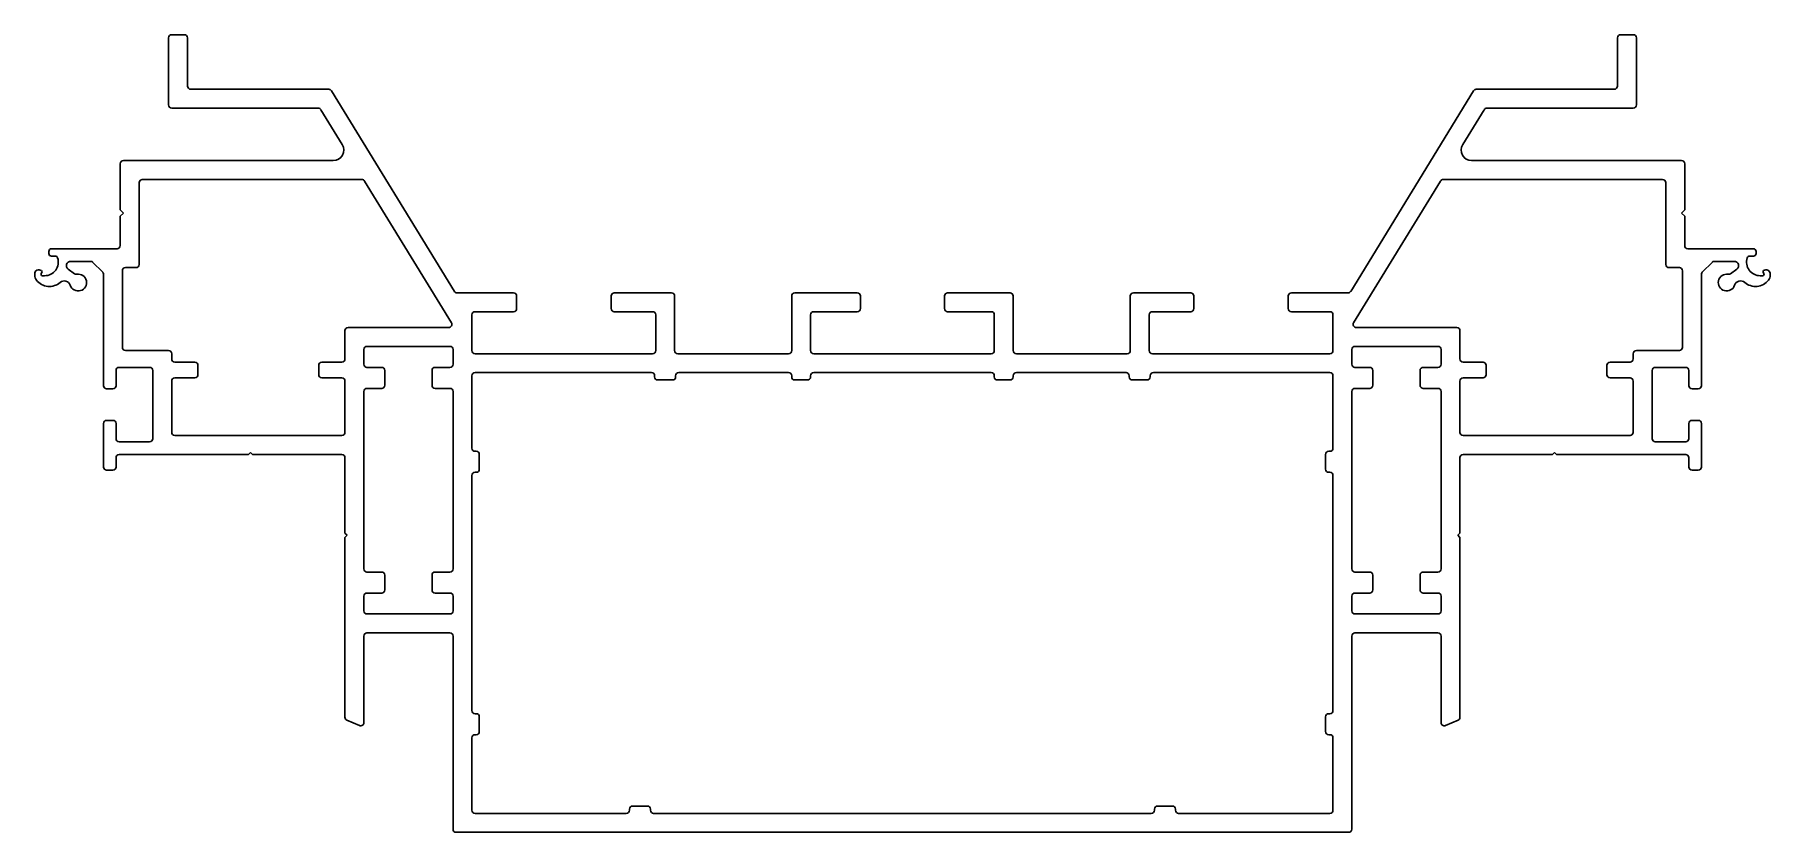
# Model space of a CAD drawing. Extents: x 1807 to 1972, y 2363 to 2439.
import ezdxf

# ---------------------------------------------------------------- set-up
doc = ezdxf.new("R2010")
doc.units = 0
doc.layers.get('0').update_dxf_attribs({"linetype": 'CONTINUOUS'})

msp = doc.modelspace()

# ---------------------------------------------------------------- linework, layer by layer
for p, q in [((1819.54, 2432.39), (1819.54, 2438.79)), ((1819.84, 2439.09), (1821.04, 2439.09)), ((1821.34, 2434.19), (1821.34, 2438.79)), ((1957.54, 2434.19), (1957.54, 2438.79)), ((1959.04, 2439.09), (1957.84, 2439.09)), ((1959.34, 2432.39), (1959.34, 2438.79)), ((1821.64, 2433.89), (1834.8, 2433.89)), ((1835.05, 2433.74), (1846.76, 2414.63)), ((1943.84, 2433.74), (1932.13, 2414.63)), ((1957.24, 2433.89), (1944.09, 2433.89)), ((1819.84, 2432.09), (1833.79, 2432.09)), ((1834.04, 2431.94), (1836.09, 2428.61)), ((1944.84, 2431.94), (1942.8, 2428.61)), ((1959.04, 2432.09), (1945.1, 2432.09)), ((1814.94, 2422.39), (1814.94, 2426.79)), ((1815.24, 2427.09), (1835.23, 2427.09)), ((1963.64, 2427.09), (1943.65, 2427.09)), ((1963.94, 2422.39), (1963.94, 2426.79)), ((1816.74, 2417.19), (1816.74, 2424.99)), ((1817.04, 2425.29), (1837.95, 2425.29)), ((1838.21, 2425.14), (1846.48, 2411.64)), ((1932.41, 2411.64), (1940.68, 2425.14)), ((1940.94, 2425.29), (1961.84, 2425.29)), ((1962.14, 2424.99), (1962.14, 2417.19)), ((1814.94, 2422.39), (1815.24, 2422.09)), ((1815.24, 2422.09), (1814.94, 2421.79)), ((1814.94, 2418.99), (1814.94, 2421.79)), ((1963.94, 2422.39), (1963.64, 2422.09)), ((1963.64, 2422.09), (1963.94, 2421.79)), ((1963.94, 2418.99), (1963.94, 2421.79)), ((1808.14, 2418.24), (1808.14, 2418.44)), ((1808.39, 2418.69), (1814.64, 2418.69)), ((1970.49, 2418.69), (1964.24, 2418.69)), ((1970.74, 2418.24), (1970.74, 2418.44)), ((1808.74, 2417.99), (1808.39, 2417.99)), ((1809.97, 2416.76), (1810.57, 2416.31)), ((1812.14, 2417.49), (1810.22, 2417.49)), ((1813.27, 2416.46), (1812.31, 2417.42)), ((1815.44, 2416.89), (1816.44, 2416.89)), ((1962.44, 2416.89), (1963.44, 2416.89)), ((1965.62, 2416.46), (1966.58, 2417.42)), ((1966.75, 2417.49), (1968.67, 2417.49)), ((1968.91, 2416.76), (1968.32, 2416.31)), ((1970.14, 2417.99), (1970.49, 2417.99)), ((1806.79, 2416.29), (1806.79, 2416.19)), ((1807.54, 2416.12), (1807.74, 2416.12)), ((1813.34, 2405.64), (1813.34, 2416.29)), ((1815.14, 2409.29), (1815.14, 2416.59)), ((1963.74, 2416.59), (1963.74, 2409.29)), ((1965.54, 2405.64), (1965.54, 2416.29)), ((1971.35, 2416.12), (1971.14, 2416.12)), ((1972.09, 2416.29), (1972.09, 2416.19)), ((1852.39, 2414.49), (1847.01, 2414.49)), ((1852.69, 2412.99), (1852.69, 2414.19)), ((1861.69, 2412.99), (1861.69, 2414.19)), ((1861.99, 2414.49), (1867.44, 2414.49)), ((1867.74, 2414.19), (1867.74, 2408.99)), ((1878.89, 2408.99), (1878.89, 2414.19)), ((1879.19, 2414.49), (1885.14, 2414.49)), ((1885.44, 2412.99), (1885.44, 2414.19)), ((1893.44, 2412.99), (1893.44, 2414.19)), ((1893.74, 2414.49), (1899.69, 2414.49)), ((1899.99, 2408.99), (1899.99, 2414.19)), ((1911.14, 2408.99), (1911.14, 2414.19)), ((1911.44, 2414.49), (1916.89, 2414.49)), ((1917.19, 2414.19), (1917.19, 2412.99)), ((1926.19, 2412.99), (1926.19, 2414.19)), ((1926.49, 2414.49), (1931.87, 2414.49)), ((1848.44, 2408.99), (1848.44, 2412.39)), ((1848.74, 2412.69), (1852.39, 2412.69)), ((1865.64, 2412.69), (1861.99, 2412.69)), ((1865.94, 2408.99), (1865.94, 2412.39)), ((1880.69, 2408.99), (1880.69, 2412.39)), ((1880.99, 2412.69), (1885.14, 2412.69)), ((1893.74, 2412.69), (1897.89, 2412.69)), ((1898.19, 2408.99), (1898.19, 2412.39)), ((1912.94, 2412.39), (1912.94, 2408.99)), ((1916.89, 2412.69), (1913.24, 2412.69)), ((1930.14, 2412.69), (1926.49, 2412.69)), ((1930.44, 2408.99), (1930.44, 2412.39)), ((1836.34, 2410.89), (1836.34, 2408.19)), ((1846.22, 2411.19), (1836.64, 2411.19)), ((1942.24, 2411.19), (1932.67, 2411.19)), ((1942.54, 2408.19), (1942.54, 2410.89)), ((1819.54, 2408.99), (1815.44, 2408.99)), ((1819.84, 2408.19), (1819.84, 2408.69)), ((1838.14, 2407.69), (1838.14, 2409.09)), ((1838.44, 2409.39), (1846.34, 2409.39)), ((1846.64, 2409.09), (1846.64, 2407.69)), ((1865.64, 2408.69), (1848.74, 2408.69)), ((1878.59, 2408.69), (1868.04, 2408.69)), ((1897.89, 2408.69), (1880.99, 2408.69)), ((1900.29, 2408.69), (1910.84, 2408.69)), ((1913.24, 2408.69), (1930.14, 2408.69)), ((1932.24, 2407.69), (1932.24, 2409.09)), ((1932.54, 2409.39), (1940.44, 2409.39)), ((1940.74, 2409.09), (1940.74, 2407.69)), ((1959.04, 2408.69), (1959.04, 2408.19)), ((1963.44, 2408.99), (1959.34, 2408.99)), ((1814.54, 2405.64), (1814.54, 2407.09)), ((1814.84, 2407.39), (1817.74, 2407.39)), ((1818.04, 2400.59), (1818.04, 2407.09)), ((1822.04, 2407.89), (1820.14, 2407.89)), ((1822.34, 2406.69), (1822.34, 2407.59)), ((1833.84, 2407.59), (1833.84, 2406.69)), ((1836.04, 2407.89), (1834.14, 2407.89)), ((1839.84, 2407.39), (1838.44, 2407.39)), ((1840.14, 2405.69), (1840.14, 2407.09)), ((1844.64, 2407.09), (1844.64, 2405.69)), ((1846.34, 2407.39), (1844.94, 2407.39)), ((1848.74, 2406.89), (1865.54, 2406.89)), ((1868.14, 2406.89), (1878.59, 2406.89)), ((1880.99, 2406.89), (1897.89, 2406.89)), ((1900.29, 2406.89), (1910.74, 2406.89)), ((1913.34, 2406.89), (1930.14, 2406.89)), ((1933.94, 2407.39), (1932.54, 2407.39)), ((1934.24, 2405.69), (1934.24, 2407.09)), ((1938.74, 2407.09), (1938.74, 2405.69)), ((1940.44, 2407.39), (1939.04, 2407.39)), ((1944.74, 2407.89), (1942.84, 2407.89)), ((1945.04, 2406.69), (1945.04, 2407.59)), ((1956.54, 2407.59), (1956.54, 2406.69)), ((1958.74, 2407.89), (1956.84, 2407.89)), ((1960.84, 2400.59), (1960.84, 2407.09)), ((1964.04, 2407.39), (1961.14, 2407.39)), ((1964.34, 2405.64), (1964.34, 2407.09)), ((1813.64, 2405.34), (1814.24, 2405.34)), ((1819.84, 2401.19), (1819.84, 2406.09)), ((1820.14, 2406.39), (1822.04, 2406.39)), ((1834.14, 2406.39), (1836.04, 2406.39)), ((1836.34, 2406.09), (1836.34, 2401.19)), ((1838.44, 2405.39), (1839.84, 2405.39)), ((1844.94, 2405.39), (1846.34, 2405.39)), ((1848.44, 2399.69), (1848.44, 2406.59)), ((1865.84, 2406.59), (1865.84, 2406.49)), ((1866.14, 2406.19), (1867.54, 2406.19)), ((1867.84, 2406.49), (1867.84, 2406.59)), ((1878.89, 2406.59), (1878.89, 2406.49)), ((1879.19, 2406.19), (1880.39, 2406.19)), ((1880.69, 2406.49), (1880.69, 2406.59)), ((1898.19, 2406.59), (1898.19, 2406.49)), ((1898.49, 2406.19), (1899.69, 2406.19)), ((1899.99, 2406.49), (1899.99, 2406.59)), ((1911.04, 2406.59), (1911.04, 2406.49)), ((1911.34, 2406.19), (1912.74, 2406.19)), ((1913.04, 2406.49), (1913.04, 2406.59)), ((1930.44, 2406.59), (1930.44, 2399.69)), ((1932.54, 2405.39), (1933.94, 2405.39)), ((1939.04, 2405.39), (1940.44, 2405.39)), ((1942.54, 2401.19), (1942.54, 2406.09)), ((1942.84, 2406.39), (1944.74, 2406.39)), ((1956.84, 2406.39), (1958.74, 2406.39)), ((1959.04, 2406.09), (1959.04, 2401.19)), ((1965.24, 2405.34), (1964.64, 2405.34)), ((1838.14, 2388.19), (1838.14, 2405.09)), ((1846.64, 2405.09), (1846.64, 2388.19)), ((1932.24, 2388.19), (1932.24, 2405.09)), ((1940.74, 2405.09), (1940.74, 2388.19)), ((1813.34, 2402.04), (1813.34, 2397.89)), ((1814.24, 2402.34), (1813.64, 2402.34)), ((1814.54, 2400.59), (1814.54, 2402.04)), ((1964.34, 2400.59), (1964.34, 2402.04)), ((1964.64, 2402.34), (1965.24, 2402.34)), ((1965.54, 2402.04), (1965.54, 2397.89)), ((1817.74, 2400.29), (1814.84, 2400.29)), ((1836.04, 2400.89), (1820.14, 2400.89)), ((1958.74, 2400.89), (1942.84, 2400.89)), ((1961.14, 2400.29), (1964.04, 2400.29)), ((1814.54, 2398.79), (1814.54, 2397.89)), ((1814.84, 2399.09), (1827.14, 2399.09)), ((1827.14, 2399.09), (1827.34, 2399.29)), ((1827.34, 2399.29), (1827.54, 2399.09)), ((1827.54, 2399.09), (1836.04, 2399.09)), ((1836.34, 2398.79), (1836.34, 2391.59)), ((1848.84, 2399.39), (1848.74, 2399.39)), ((1849.14, 2397.69), (1849.14, 2399.09)), ((1929.74, 2399.09), (1929.74, 2397.69)), ((1930.14, 2399.39), (1930.04, 2399.39)), ((1942.54, 2398.79), (1942.54, 2391.59)), ((1951.34, 2399.09), (1942.84, 2399.09)), ((1951.54, 2399.29), (1951.34, 2399.09)), ((1951.74, 2399.09), (1951.54, 2399.29)), ((1964.04, 2399.09), (1951.74, 2399.09)), ((1964.34, 2398.79), (1964.34, 2397.89)), ((1814.24, 2397.59), (1813.64, 2397.59)), ((1848.44, 2374.69), (1848.44, 2397.09)), ((1848.74, 2397.39), (1848.84, 2397.39)), ((1930.04, 2397.39), (1930.14, 2397.39)), ((1930.44, 2397.09), (1930.44, 2374.69)), ((1964.64, 2397.59), (1965.24, 2397.59)), ((1836.34, 2391.59), (1836.54, 2391.39)), ((1836.54, 2391.39), (1836.34, 2391.19)), ((1836.34, 2391.19), (1836.34, 2374.05)), ((1942.54, 2391.59), (1942.34, 2391.39)), ((1942.34, 2391.39), (1942.54, 2391.19)), ((1942.54, 2391.19), (1942.54, 2374.05)), ((1839.84, 2387.89), (1838.44, 2387.89)), ((1840.14, 2386.19), (1840.14, 2387.59)), ((1844.64, 2387.59), (1844.64, 2386.19)), ((1846.34, 2387.89), (1844.94, 2387.89)), ((1933.94, 2387.89), (1932.54, 2387.89)), ((1934.24, 2386.19), (1934.24, 2387.59)), ((1938.74, 2387.59), (1938.74, 2386.19)), ((1940.44, 2387.89), (1939.04, 2387.89)), ((1838.14, 2384.19), (1838.14, 2385.59)), ((1838.44, 2385.89), (1839.84, 2385.89)), ((1844.94, 2385.89), (1846.34, 2385.89)), ((1846.64, 2385.59), (1846.64, 2384.19)), ((1932.24, 2384.19), (1932.24, 2385.59)), ((1932.54, 2385.89), (1933.94, 2385.89)), ((1939.04, 2385.89), (1940.44, 2385.89)), ((1940.74, 2385.59), (1940.74, 2384.19)), ((1846.34, 2383.89), (1838.44, 2383.89)), ((1940.44, 2383.89), (1932.54, 2383.89)), ((1838.44, 2382.09), (1846.34, 2382.09)), ((1940.44, 2382.09), (1932.54, 2382.09)), ((1838.14, 2373.54), (1838.14, 2381.79)), ((1846.64, 2381.79), (1846.64, 2363.39)), ((1932.24, 2381.79), (1932.24, 2363.39)), ((1940.74, 2373.54), (1940.74, 2381.79)), ((1836.53, 2373.77), (1837.73, 2373.26)), ((1848.84, 2374.39), (1848.74, 2374.39)), ((1849.14, 2372.69), (1849.14, 2374.09)), ((1929.74, 2374.09), (1929.74, 2372.69)), ((1930.14, 2374.39), (1930.04, 2374.39)), ((1942.36, 2373.77), (1941.16, 2373.26)), ((1848.44, 2365.19), (1848.44, 2372.09)), ((1848.74, 2372.39), (1848.84, 2372.39)), ((1930.04, 2372.39), (1930.14, 2372.39)), ((1930.44, 2372.09), (1930.44, 2365.19)), ((1865.14, 2365.59), (1863.74, 2365.59)), ((1915.14, 2365.59), (1913.74, 2365.59)), ((1863.14, 2364.89), (1848.74, 2364.89)), ((1863.44, 2365.29), (1863.44, 2365.19)), ((1865.44, 2365.19), (1865.44, 2365.29)), ((1913.14, 2364.89), (1865.74, 2364.89)), ((1913.44, 2365.29), (1913.44, 2365.19)), ((1915.44, 2365.19), (1915.44, 2365.29)), ((1930.14, 2364.89), (1915.74, 2364.89)), ((1846.94, 2363.09), (1931.94, 2363.09))]:
    msp.add_line(p, q)
for centre, radius, start, end in [((1819.84, 2438.79), 0.3, 90, 180), ((1821.04, 2438.79), 0.3, 0, 90), ((1957.84, 2438.79), 0.3, 90, 180), ((1959.04, 2438.79), 0.3, 0, 90), ((1821.64, 2434.19), 0.3, 180, 270), ((1834.8, 2433.59), 0.3, 31.4865, 90), ((1944.09, 2433.59), 0.3, 90, 148.5135), ((1957.24, 2434.19), 0.3, 270, 0), ((1819.84, 2432.39), 0.3, 180, 270), ((1833.79, 2431.79), 0.3, 31.4865, 90), ((1945.1, 2431.79), 0.3, 90, 148.5135), ((1959.04, 2432.39), 0.3, 270, 0), ((1835.23, 2428.09), 1, 270, 31.4865), ((1943.65, 2428.09), 1, 148.5135, 270), ((1815.24, 2426.79), 0.3, 90, 180), ((1963.64, 2426.79), 0.3, 0, 90), ((1817.04, 2424.99), 0.3, 90, 180), ((1837.95, 2424.99), 0.3, 31.4865, 90), ((1940.94, 2424.99), 0.3, 90, 148.5135), ((1961.84, 2424.99), 0.3, 0, 90), ((1808.39, 2418.44), 0.25, 90, 180), ((1814.64, 2418.99), 0.3, 270, 0), ((1964.24, 2418.99), 0.3, 180, 270), ((1970.49, 2418.44), 0.25, 0, 90), ((1807.19, 2416.29), 0.4, 54.5308, 180), ((1807.74, 2417.42), 1.3, 270, 17.7438), ((1808.39, 2418.24), 0.25, 180, 270), ((1808.74, 2417.74), 0.25, 17.7438, 90), ((1810.22, 2417.08), 0.404, 90, 233), ((1812.14, 2417.24), 0.25, 45.216, 90), ((1815.44, 2416.59), 0.3, 90, 180), ((1816.44, 2417.19), 0.3, 270, 0), ((1962.44, 2417.19), 0.3, 180, 270), ((1963.44, 2416.59), 0.3, 0, 90), ((1966.75, 2417.24), 0.25, 90, 134.784), ((1968.67, 2417.08), 0.404, 307, 90), ((1971.14, 2417.42), 1.3, 162.2562, 270), ((1970.14, 2417.74), 0.25, 90, 162.2562), ((1970.49, 2418.24), 0.25, 270, 0), ((1971.69, 2416.29), 0.4, 0, 125.4692), ((1807.59, 2416.19), 0.8, 180, 218.6172), ((1808.19, 2416.67), 1.57, 218.6172, 310.9289), ((1807.54, 2416.27), 0.15, 131.8103, 270), ((1807.34, 2416.49), 0.15, 311.8103, 54.5308), ((1809.61, 2415.03), 0.6, 18.2277, 130.9289), ((1810.94, 2415.47), 0.8, 198.2277, 100.0138), ((1810.75, 2416.55), 0.3, 233, 280.0138), ((1813.09, 2416.29), 0.25, 0, 45.216), ((1965.79, 2416.29), 0.25, 134.784, 180), ((1967.94, 2415.47), 0.8, 79.9862, 341.7723), ((1968.14, 2416.55), 0.3, 259.9862, 307), ((1969.27, 2415.03), 0.6, 49.0711, 161.7723), ((1970.69, 2416.67), 1.57, 229.0711, 321.3828), ((1971.35, 2416.27), 0.15, 270, 48.1897), ((1971.55, 2416.49), 0.15, 125.4692, 228.1897), ((1971.29, 2416.19), 0.8, 321.3828, 0), ((1847.01, 2414.79), 0.3, 211.4865, 270), ((1852.39, 2414.19), 0.3, 0, 90), ((1861.99, 2414.19), 0.3, 90, 180), ((1867.44, 2414.19), 0.3, 0, 90), ((1879.19, 2414.19), 0.3, 90, 180), ((1885.14, 2414.19), 0.3, 0, 90), ((1893.74, 2414.19), 0.3, 90, 180), ((1899.69, 2414.19), 0.3, 0, 90), ((1911.44, 2414.19), 0.3, 90, 180), ((1916.89, 2414.19), 0.3, 0, 90), ((1926.49, 2414.19), 0.3, 90, 180), ((1931.87, 2414.79), 0.3, 270, 328.5135), ((1848.74, 2412.39), 0.3, 90, 180), ((1852.39, 2412.99), 0.3, 270, 0), ((1861.99, 2412.99), 0.3, 180, 270), ((1865.64, 2412.39), 0.3, 0, 90), ((1880.99, 2412.39), 0.3, 90, 180), ((1885.14, 2412.99), 0.3, 270, 0), ((1893.74, 2412.99), 0.3, 180, 270), ((1897.89, 2412.39), 0.3, 0, 90), ((1913.24, 2412.39), 0.3, 90, 180), ((1916.89, 2412.99), 0.3, 270, 0), ((1926.49, 2412.99), 0.3, 180, 270), ((1930.14, 2412.39), 0.3, 0, 90), ((1836.64, 2410.89), 0.3, 90, 180), ((1846.22, 2411.49), 0.3, 270, 31.4865), ((1932.67, 2411.49), 0.3, 148.5135, 270), ((1942.24, 2410.89), 0.3, 0, 90), ((1815.44, 2409.29), 0.3, 180, 270), ((1819.54, 2408.69), 0.3, 0, 90), ((1838.44, 2409.09), 0.3, 90, 180), ((1846.34, 2409.09), 0.3, 0, 90), ((1848.74, 2408.99), 0.3, 180, 270), ((1865.64, 2408.99), 0.3, 270, 0), ((1868.04, 2408.99), 0.3, 180, 270), ((1878.59, 2408.99), 0.3, 270, 360), ((1880.99, 2408.99), 0.3, 180, 270), ((1897.89, 2408.99), 0.3, 270, 0), ((1900.29, 2408.99), 0.3, 180, 270), ((1910.84, 2408.99), 0.3, 270, 0), ((1913.24, 2408.99), 0.3, 180, 270), ((1930.14, 2408.99), 0.3, 270, 0), ((1932.54, 2409.09), 0.3, 90, 180), ((1940.44, 2409.09), 0.3, 0, 90), ((1959.34, 2408.69), 0.3, 90, 180), ((1963.44, 2409.29), 0.3, 270, 0), ((1814.84, 2407.09), 0.3, 90, 180), ((1817.74, 2407.09), 0.3, 0, 90), ((1820.14, 2408.19), 0.3, 180, 270), ((1822.04, 2407.59), 0.3, 0, 90), ((1834.14, 2407.59), 0.3, 90, 180), ((1836.04, 2408.19), 0.3, 270, 360), ((1838.44, 2407.69), 0.3, 180, 270), ((1839.84, 2407.09), 0.3, 0, 90), ((1844.94, 2407.09), 0.3, 90, 180), ((1846.34, 2407.69), 0.3, 270, 0), ((1848.74, 2406.59), 0.3, 90, 180), ((1865.54, 2406.59), 0.3, 0, 90), ((1868.14, 2406.59), 0.3, 90, 180), ((1878.59, 2406.59), 0.3, 0, 90), ((1880.99, 2406.59), 0.3, 90, 180), ((1897.89, 2406.59), 0.3, 0, 90), ((1900.29, 2406.59), 0.3, 90, 180), ((1910.74, 2406.59), 0.3, 0, 90), ((1913.34, 2406.59), 0.3, 90, 180), ((1930.14, 2406.59), 0.3, 0, 90), ((1932.54, 2407.69), 0.3, 180, 270), ((1933.94, 2407.09), 0.3, 0, 90), ((1939.04, 2407.09), 0.3, 90, 180), ((1940.44, 2407.69), 0.3, 270, 0), ((1942.84, 2408.19), 0.3, 180, 270), ((1944.74, 2407.59), 0.3, 0, 90), ((1956.84, 2407.59), 0.3, 90, 180), ((1958.74, 2408.19), 0.3, 270, 360), ((1961.14, 2407.09), 0.3, 90, 180), ((1964.04, 2407.09), 0.3, 0, 90), ((1813.64, 2405.64), 0.3, 180, 270), ((1814.24, 2405.64), 0.3, 270, 0), ((1820.14, 2406.09), 0.3, 90, 180), ((1822.04, 2406.69), 0.3, 270, 0), ((1834.14, 2406.69), 0.3, 180, 270), ((1836.04, 2406.09), 0.3, 0, 90), ((1838.44, 2405.09), 0.3, 90, 180), ((1839.84, 2405.69), 0.3, 270, 0), ((1844.94, 2405.69), 0.3, 180, 270), ((1846.34, 2405.09), 0.3, 0, 90), ((1866.14, 2406.49), 0.3, 180, 270), ((1867.54, 2406.49), 0.3, 270, 0), ((1879.19, 2406.49), 0.3, 180, 270), ((1880.39, 2406.49), 0.3, 270, 0), ((1898.49, 2406.49), 0.3, 180, 270), ((1899.69, 2406.49), 0.3, 270, 0), ((1911.34, 2406.49), 0.3, 180, 270), ((1912.74, 2406.49), 0.3, 270, 360), ((1932.54, 2405.09), 0.3, 90, 180), ((1933.94, 2405.69), 0.3, 270, 0), ((1939.04, 2405.69), 0.3, 180, 270), ((1940.44, 2405.09), 0.3, 0, 90), ((1942.84, 2406.09), 0.3, 90, 180), ((1944.74, 2406.69), 0.3, 270, 0), ((1956.84, 2406.69), 0.3, 180, 270), ((1958.74, 2406.09), 0.3, 0, 90), ((1964.64, 2405.64), 0.3, 180, 270), ((1965.24, 2405.64), 0.3, 270, 0), ((1813.64, 2402.04), 0.3, 90, 180), ((1814.24, 2402.04), 0.3, 0, 90), ((1964.64, 2402.04), 0.3, 90, 180), ((1965.24, 2402.04), 0.3, 0, 90), ((1814.84, 2400.59), 0.3, 180, 270), ((1817.74, 2400.59), 0.3, 270, 360), ((1820.14, 2401.19), 0.3, 180, 270), ((1836.04, 2401.19), 0.3, 270, 360), ((1942.84, 2401.19), 0.3, 180, 270), ((1958.74, 2401.19), 0.3, 270, 360), ((1961.14, 2400.59), 0.3, 180, 270), ((1964.04, 2400.59), 0.3, 270, 0), ((1814.84, 2398.79), 0.3, 90, 180), ((1836.04, 2398.79), 0.3, 0, 90), ((1848.74, 2399.69), 0.3, 180, 270), ((1848.84, 2399.09), 0.3, 0, 90), ((1930.04, 2399.09), 0.3, 90, 180), ((1930.14, 2399.69), 0.3, 270, 0), ((1942.84, 2398.79), 0.3, 90, 180), ((1964.04, 2398.79), 0.3, 0, 90), ((1813.64, 2397.89), 0.3, 180, 270), ((1814.24, 2397.89), 0.3, 270, 0), ((1848.74, 2397.09), 0.3, 90, 180), ((1848.84, 2397.69), 0.3, 270, 0), ((1930.04, 2397.69), 0.3, 180, 270), ((1930.14, 2397.09), 0.3, 0, 90), ((1964.64, 2397.89), 0.3, 180, 270), ((1965.24, 2397.89), 0.3, 270, 0), ((1838.44, 2388.19), 0.3, 180, 270), ((1839.84, 2387.59), 0.3, 0, 90), ((1844.94, 2387.59), 0.3, 90, 180), ((1846.34, 2388.19), 0.3, 270, 360), ((1932.54, 2388.19), 0.3, 180, 270), ((1933.94, 2387.59), 0.3, 0, 90), ((1939.04, 2387.59), 0.3, 90, 180), ((1940.44, 2388.19), 0.3, 270, 360), ((1838.44, 2385.59), 0.3, 90, 180), ((1839.84, 2386.19), 0.3, 270, 0), ((1844.94, 2386.19), 0.3, 180, 270), ((1846.34, 2385.59), 0.3, 0, 90), ((1932.54, 2385.59), 0.3, 90, 180), ((1933.94, 2386.19), 0.3, 270, 360), ((1939.04, 2386.19), 0.3, 180, 270), ((1940.44, 2385.59), 0.3, 0, 90), ((1838.44, 2384.19), 0.3, 180, 270), ((1846.34, 2384.19), 0.3, 270, 360), ((1932.54, 2384.19), 0.3, 180, 270), ((1940.44, 2384.19), 0.3, 270, 360), ((1838.44, 2381.79), 0.3, 90, 180), ((1846.34, 2381.79), 0.3, 0, 90), ((1932.54, 2381.79), 0.3, 90, 180), ((1940.44, 2381.79), 0.3, 0, 90), ((1836.64, 2374.05), 0.3, 180, 247), ((1848.74, 2374.69), 0.3, 180, 270), ((1848.84, 2374.09), 0.3, 0, 90), ((1930.04, 2374.09), 0.3, 90, 180), ((1930.14, 2374.69), 0.3, 270, 0), ((1942.24, 2374.05), 0.3, 293, 360), ((1837.84, 2373.54), 0.3, 247, 0), ((1848.74, 2372.09), 0.3, 90, 180), ((1848.84, 2372.69), 0.3, 270, 0), ((1930.04, 2372.69), 0.3, 180, 270), ((1930.14, 2372.09), 0.3, 0, 90), ((1941.04, 2373.54), 0.3, 180, 293), ((1863.74, 2365.29), 0.3, 90, 180), ((1865.14, 2365.29), 0.3, 0, 90), ((1913.74, 2365.29), 0.3, 90, 180), ((1915.14, 2365.29), 0.3, 0, 90), ((1848.74, 2365.19), 0.3, 180, 270), ((1863.14, 2365.19), 0.3, 270, 0), ((1865.74, 2365.19), 0.3, 180, 270), ((1913.14, 2365.19), 0.3, 270, 360), ((1915.74, 2365.19), 0.3, 180, 270), ((1930.14, 2365.19), 0.3, 270, 0), ((1846.94, 2363.39), 0.3, 180, 270), ((1931.94, 2363.39), 0.3, 270, 0)]:
    msp.add_arc(centre, radius, start, end)

doc.saveas('drawing.dxf')
